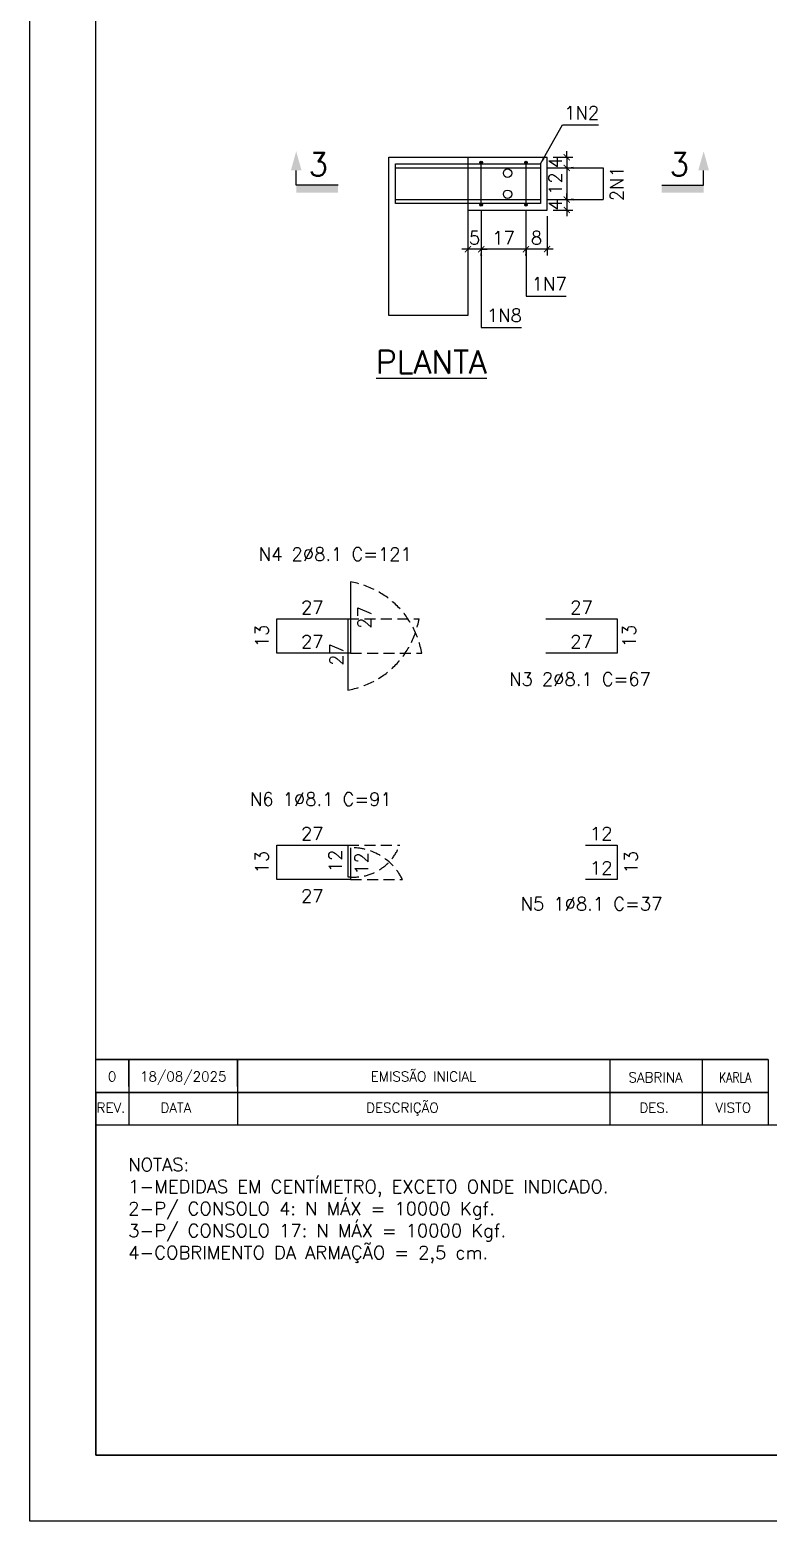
# Model space of a CAD drawing. Header units: centimetres. Extents: x 1658 to 19651, y 8294 to 11444.
# Drawn here: x 9541 to 10381, y 8294 to 9989 of the extents above; entities that cross this region are included whole.
import ezdxf
from ezdxf.enums import TextEntityAlignment as Align

# ---------------------------------------------------------------- set-up
doc = ezdxf.new("R2010")
doc.units = ezdxf.units.CM
doc.header["$LTSCALE"] = 50
doc.header["$MEASUREMENT"] = 0
doc.header["$PDMODE"] = 67
doc.linetypes.add('HIDDEN', pattern=[0.375, 0.25, -0.125])
for name, color, linetype in [('FORMATO-PRECON', 2, 'Continuous'), ('HACHURAS-PRECON', 1, 'Continuous'), ('IND- CORTE-PRECON', 4, 'Continuous'), ('LINHA-01-PRECON', 1, 'Continuous'), ('LINHA-02-PRECON', 2, 'Continuous'), ('LINHA-04-PRECON', 4, 'Continuous'), ('TEXTO-35-PRECON', 5, 'Continuous'), ('X1', 2, 'Continuous')]:
    doc.layers.add(name, color=color, linetype=linetype)
doc.styles.add('PRECON-ROMANS', font='romans.shx')
doc.styles.add('ROMANS', font='ROMANS.SHX', dxfattribs={"oblique": 15, "height": 3})
doc.styles.get("Standard").update_dxf_attribs({"font": 'romans.shx'})
doc.dimstyles.new('ESC50-50', dxfattribs={"dimscale": 50, "dimtxt": 0.2, "dimasz": 0.15, "dimexe": 0.15, "dimexo": 0.15, "dimgap": 0.08, "dimtad": 1, "dimdec": 1, "dimzin": 12, "dimdsep": 46, "dimtxsty": 'Standard', "dimblk": 'ARCHTICK', "dimcen": 0.09, "dimdle": 0.15, "dimclrd": 256, "dimclre": 256, "dimclrt": 2, "dimazin": 3, "dimtfac": 1, "dimtdec": 1, "dimtmove": 1, "dimatfit": 2, "dimfxl": 0.15, "dimtolj": 1, "dimtzin": 0, "dimarcsym": 0})
doc.dimstyles.new('ESC75-25', dxfattribs={"dimscale": 0, "dimtxt": 15, "dimasz": 7, "dimexe": 7, "dimexo": 7, "dimgap": 5.5, "dimtad": 1, "dimdec": 1, "dimlfac": 0.333333, "dimdsep": 46, "dimtxsty": 'Standard', "dimblk": 'ARCHTICK', "dimcen": 0.1, "dimdle": 7, "dimclrd": 256, "dimclre": 256, "dimclrt": 2, "dimadec": 0, "dimazin": 0, "dimtfac": 1, "dimtdec": 1, "dimtix": 1, "dimtmove": 2, "dimatfit": 3, "dimfxl": 1, "dimarcsym": 0})

# ---------------------------------------------------------------- blocks, each defined once
blk = doc.blocks.new('A$C2E607E54')
at = {"layer": 'FORMATO-PRECON'}
blk.add_lwpolyline([(0, 4200), (2970, 4200), (2970, 0), (0, 0)], close=True, dxfattribs=at)
at = {"layer": 'FORMATO-PRECON', "color": 6}
blk.add_lwpolyline([(100, 3950), (2870, 3950), (2870, 100), (100, 100)], close=True, dxfattribs=at)
blk = doc.blocks.new('A$C6E105C5C')
at = {"layer": 'FORMATO-PRECON', "color": 6}
for q in [(1020, 50), (0, 0)]:
    blk.add_line((0, 50), q, dxfattribs=at)
at = {"layer": 'FORMATO-PRECON', "color": 3}
blk.add_lwpolyline([(0, 50), (1020, 50), (1020, 0), (0, 0)], close=True, dxfattribs=at)
at = {"layer": 'FORMATO-PRECON', "color": 1}
for points in [[(50, 50), (50, 0)], [(215, 50), (215, 0)], [(780, 50), (780, 0)], [(920, 50), (920, 0)]]:
    blk.add_lwpolyline(points, dxfattribs=at)
at = {"layer": 'FORMATO-PRECON', "style": 'ROMANS'}
for s, p in [('REV.', (1.3, 19.2)), ('DATA', (98.1, 19.2)), ('DESCRIÇÃO', (410.2, 19.2)), ('DES.', (824.6, 19.2)), ('VISTO', (940, 19.2))]:
    blk.add_text(s, height=15, dxfattribs=at).set_placement(p)
blk = doc.blocks.new('REV-A3-V')
at = {"layer": 'FORMATO-PRECON', "color": 1}
for p, q in [((780, 50), (780, 9.1)), ((920, 50), (920, 9.1))]:
    blk.add_line(p, q, dxfattribs=at)
for points in [[(1020, 50), (0, 50)], [(50, 9.1), (50, 50)], [(50, 50), (50, 0)], [(215, 9.1), (215, 50)], [(215, 50), (215, 0)], [(780, 50), (780, 0)], [(920, 50), (920, 0)]]:
    blk.add_lwpolyline(points, dxfattribs=at)
blk.add_lwpolyline([(1020, 0), (0, 0), (0, 50), (1020, 50)], close=True, dxfattribs=at)
at = {"layer": 'FORMATO-PRECON', "color": 2, "style": 'PRECON-ROMANS', "flags": 12}
for p in [(24.8, 24), (132.8, 24), (497.2, 24)]:
    blk.add_attdef('X', text='', height=15, dxfattribs=at).set_placement(p, align=Align.MIDDLE_CENTER)
at = {"layer": 'FORMATO-PRECON', "style": 'PRECON-ROMANS', "flags": 12}
for p in [(849.1, 22.6), (970, 22.6)]:
    blk.add_attdef('X', text='', height=15, dxfattribs=at).set_placement(p, align=Align.MIDDLE_CENTER)
blk = doc.blocks.new('_ArchTick')
at = {"color": 0, "linetype": 'ByBlock', "const_width": 0.15}
blk.add_lwpolyline([(-0.5, -0.5), (0.5, 0.5)], dxfattribs=at)
blk = doc.blocks.new('*D383')
at = {"layer": 'Defpoints', "color": 0, "transparency": 16777216}
for p in [(10129.3, 9844.4), (10121.8, 9832.4), (10151.7, 9832.4)]:
    blk.add_point(p, dxfattribs=at)
at = {"layer": 'LINHA-01-PRECON', "lineweight": -2, "transparency": 16777216}
for p, q in [((10151.7, 9844.4), (10151.7, 9851.4)), ((10136.3, 9844.4), (10158.7, 9844.4)), ((10151.7, 9844.4), (10151.7, 9832.4)), ((10128.8, 9832.4), (10158.7, 9832.4)), ((10151.7, 9832.4), (10151.7, 9825.4))]:
    blk.add_line(p, q, dxfattribs=at)
at = {"layer": 'LINHA-01-PRECON', "lineweight": -2, "transparency": 16777216, "xscale": 7, "yscale": 7, "zscale": 7}
for p, rotation in [((10151.7, 9844.4), 270), ((10151.7, 9832.4), 90)]:
    blk.add_blockref('_ArchTick', p, dxfattribs=dict(at, rotation=rotation))
at = {"layer": 'LINHA-01-PRECON', "color": 2, "transparency": 16777216, "insert": (10138.7, 9838.4), "char_height": 15, "attachment_point": 5, "rotation": 90}
blk.add_mtext('4', dxfattribs=at)
blk = doc.blocks.new('*D384')
at = {"layer": 'Defpoints', "color": 0, "transparency": 16777216}
for p in [(10121.8, 9832.4), (10121.8, 9796.4), (10151.7, 9796.4)]:
    blk.add_point(p, dxfattribs=at)
at = {"layer": 'LINHA-01-PRECON', "lineweight": -2, "transparency": 16777216}
for p, q in [((10151.7, 9839.4), (10151.7, 9789.4)), ((10128.8, 9832.4), (10158.7, 9832.4)), ((10128.8, 9796.4), (10158.7, 9796.4))]:
    blk.add_line(p, q, dxfattribs=at)
at = {"layer": 'LINHA-01-PRECON', "lineweight": -2, "transparency": 16777216, "xscale": 7, "yscale": 7, "zscale": 7}
for p, rotation in [((10151.7, 9832.4), 90), ((10151.7, 9796.4), 270)]:
    blk.add_blockref('_ArchTick', p, dxfattribs=dict(at, rotation=rotation))
at = {"layer": 'LINHA-01-PRECON', "color": 2, "transparency": 16777216, "insert": (10138.7, 9814.4), "char_height": 15, "attachment_point": 5, "rotation": 90}
blk.add_mtext('12', dxfattribs=at)
blk = doc.blocks.new('*D385')
at = {"layer": 'Defpoints', "color": 0, "transparency": 16777216}
for p in [(10121.8, 9796.4), (10129.3, 9784.4), (10151.7, 9784.4)]:
    blk.add_point(p, dxfattribs=at)
at = {"layer": 'LINHA-01-PRECON', "lineweight": -2, "transparency": 16777216}
for p, q in [((10151.7, 9796.4), (10151.7, 9803.4)), ((10128.8, 9796.4), (10158.7, 9796.4)), ((10136.3, 9784.4), (10158.7, 9784.4)), ((10151.7, 9796.4), (10151.7, 9784.4)), ((10151.7, 9784.4), (10151.7, 9777.4))]:
    blk.add_line(p, q, dxfattribs=at)
at = {"layer": 'LINHA-01-PRECON', "lineweight": -2, "transparency": 16777216, "xscale": 7, "yscale": 7, "zscale": 7}
for p, rotation in [((10151.7, 9796.4), 270), ((10151.7, 9784.4), 90)]:
    blk.add_blockref('_ArchTick', p, dxfattribs=dict(at, rotation=rotation))
at = {"layer": 'LINHA-01-PRECON', "color": 2, "transparency": 16777216, "insert": (10138.7, 9790.4), "char_height": 15, "attachment_point": 5, "rotation": 90}
blk.add_mtext('4', dxfattribs=at)
blk = doc.blocks.new('*D388')
at = {"layer": 'Defpoints', "color": 0, "transparency": 16777216}
for p in [(10105.3, 9790.4), (10129.3, 9784.4), (10105.3, 9739.9)]:
    blk.add_point(p, dxfattribs=at)
at = {"layer": 'LINHA-01-PRECON', "lineweight": -2, "transparency": 16777216}
for p, q in [((10105.3, 9783.4), (10105.3, 9732.9)), ((10129.3, 9777.4), (10129.3, 9732.9)), ((10136.3, 9739.9), (10098.3, 9739.9))]:
    blk.add_line(p, q, dxfattribs=at)
at = {"layer": 'LINHA-01-PRECON', "lineweight": -2, "transparency": 16777216, "xscale": 7, "yscale": 7, "zscale": 7, "rotation": 180}
blk.add_blockref('_ArchTick', (10105.3, 9739.9), dxfattribs=at)
at = {"layer": 'LINHA-01-PRECON', "lineweight": -2, "transparency": 16777216, "xscale": 7, "yscale": 7, "zscale": 7}
blk.add_blockref('_ArchTick', (10129.3, 9739.9), dxfattribs=at)
at = {"layer": 'LINHA-01-PRECON', "color": 2, "transparency": 16777216, "insert": (10117.3, 9752.9), "char_height": 15, "attachment_point": 5}
blk.add_mtext('8', dxfattribs=at)
blk = doc.blocks.new('*D389')
at = {"layer": 'Defpoints', "color": 0, "transparency": 16777216}
for p in [(10054.3, 9790.4), (10105.3, 9790.4), (10054.3, 9739.9)]:
    blk.add_point(p, dxfattribs=at)
at = {"layer": 'LINHA-01-PRECON', "lineweight": -2, "transparency": 16777216}
for p, q in [((10054.3, 9783.4), (10054.3, 9732.9)), ((10105.3, 9783.4), (10105.3, 9732.9)), ((10112.3, 9739.9), (10047.3, 9739.9))]:
    blk.add_line(p, q, dxfattribs=at)
at = {"layer": 'LINHA-01-PRECON', "lineweight": -2, "transparency": 16777216, "xscale": 7, "yscale": 7, "zscale": 7, "rotation": 180}
blk.add_blockref('_ArchTick', (10054.3, 9739.9), dxfattribs=at)
at = {"layer": 'LINHA-01-PRECON', "lineweight": -2, "transparency": 16777216, "xscale": 7, "yscale": 7, "zscale": 7}
blk.add_blockref('_ArchTick', (10105.3, 9739.9), dxfattribs=at)
at = {"layer": 'LINHA-01-PRECON', "color": 2, "transparency": 16777216, "insert": (10079.8, 9752.9), "char_height": 15, "attachment_point": 5}
blk.add_mtext('17', dxfattribs=at)
blk = doc.blocks.new('*D390')
at = {"layer": 'Defpoints', "color": 0, "transparency": 16777216}
for p in [(10054.3, 9790.4), (10039.3, 9739.9), (10039.3, 9739.9)]:
    blk.add_point(p, dxfattribs=at)
at = {"layer": 'LINHA-01-PRECON', "lineweight": -2, "transparency": 16777216}
for p, q in [((10054.3, 9783.4), (10054.3, 9732.9)), ((10039.3, 9739.9), (10032.3, 9739.9)), ((10054.3, 9739.9), (10039.3, 9739.9)), ((10054.3, 9739.9), (10061.3, 9739.9))]:
    blk.add_line(p, q, dxfattribs=at)
at = {"layer": 'LINHA-01-PRECON', "lineweight": -2, "transparency": 16777216, "xscale": 7, "yscale": 7, "zscale": 7}
blk.add_blockref('_ArchTick', (10039.3, 9739.9), dxfattribs=at)
at = {"layer": 'LINHA-01-PRECON', "lineweight": -2, "transparency": 16777216, "xscale": 7, "yscale": 7, "zscale": 7, "rotation": 180}
blk.add_blockref('_ArchTick', (10054.3, 9739.9), dxfattribs=at)
at = {"layer": 'LINHA-01-PRECON', "color": 2, "transparency": 16777216, "insert": (10046.8, 9752.9), "char_height": 15, "attachment_point": 5}
blk.add_mtext('5', dxfattribs=at)
blk = doc.blocks.new('IND-CORTE-')
at = {"layer": 'IND- CORTE-PRECON', "color": 1}
for p, q in [((-11.2, 63.5), (-33.6, 63.5)), ((-11.2, 0), (-11.2, 63.5))]:
    blk.add_line(p, q, dxfattribs=at)
for points in [[(-33.6, 71.5), (-62.5, 63.5), (-33.6, 55.4)], [(0, 0), (-11.2, 0), (0, 63.5), (-11.2, 63.5)]]:
    blk.add_solid(points, dxfattribs=at)
at = {"layer": 'IND- CORTE-PRECON', "linetype": 'Continuous', "style": 'ROMANS', "flags": 8}
blk.add_attdef('B', (-57.7, 9.1), '', height=35, dxfattribs=at)
blk = doc.blocks.new('*D355')
at = {"layer": 'Defpoints', "color": 0, "linetype": 'Continuous', "transparency": 16777216}
for p in [(10127.9, 9319.7), (10127.9, 9319.7), (10208.9, 9319.7)]:
    blk.add_point(p, dxfattribs=at)
at = {"layer": 'LINHA-01-PRECON', "color": 2, "linetype": 'Continuous', "transparency": 16777216, "insert": (10168.4, 9332.7), "char_height": 15, "attachment_point": 5}
blk.add_mtext('27', dxfattribs=at)
blk = doc.blocks.new('*D356')
at = {"layer": 'Defpoints', "color": 0, "linetype": 'Continuous', "transparency": 16777216}
for p in [(10208.9, 9319.7), (10208.9, 9280.7), (10208.9, 9280.7)]:
    blk.add_point(p, dxfattribs=at)
at = {"layer": 'LINHA-01-PRECON', "color": 2, "linetype": 'Continuous', "transparency": 16777216, "insert": (10222.8, 9300.2), "char_height": 15, "attachment_point": 5, "rotation": 90}
blk.add_mtext('13', dxfattribs=at)
blk = doc.blocks.new('*D357')
at = {"layer": 'Defpoints', "color": 0, "linetype": 'Continuous', "transparency": 16777216}
for p in [(10127.9, 9280.7), (10127.9, 9280.7), (10208.9, 9280.7)]:
    blk.add_point(p, dxfattribs=at)
at = {"layer": 'LINHA-01-PRECON', "color": 2, "linetype": 'Continuous', "transparency": 16777216, "insert": (10168.4, 9293.7), "char_height": 15, "attachment_point": 5}
blk.add_mtext('27', dxfattribs=at)
blk = doc.blocks.new('*D358')
at = {"layer": 'Defpoints', "color": 0, "linetype": 'Continuous', "transparency": 16777216}
for p in [(9821.7, 9319.7), (9821.7, 9319.7), (9902.7, 9319.7)]:
    blk.add_point(p, dxfattribs=at)
at = {"layer": 'LINHA-01-PRECON', "color": 2, "linetype": 'Continuous', "transparency": 16777216, "insert": (9862.2, 9332.7), "char_height": 15, "attachment_point": 5}
blk.add_mtext('27', dxfattribs=at)
blk = doc.blocks.new('*D359')
at = {"layer": 'Defpoints', "color": 0, "linetype": 'Continuous', "transparency": 16777216}
for p in [(9821.7, 9319.7), (9821.7, 9280.7), (9821.7, 9280.7)]:
    blk.add_point(p, dxfattribs=at)
at = {"layer": 'LINHA-01-PRECON', "color": 2, "linetype": 'Continuous', "transparency": 16777216, "insert": (9804.8, 9300.2), "char_height": 15, "attachment_point": 5, "rotation": 90}
blk.add_mtext('13', dxfattribs=at)
blk = doc.blocks.new('*D360')
at = {"layer": 'Defpoints', "color": 0, "linetype": 'Continuous', "transparency": 16777216}
for p in [(9821.7, 9280.7), (9902.7, 9280.7), (9902.7, 9280.7)]:
    blk.add_point(p, dxfattribs=at)
at = {"layer": 'LINHA-01-PRECON', "color": 2, "linetype": 'Continuous', "transparency": 16777216, "insert": (9862.2, 9293.7), "char_height": 15, "attachment_point": 5}
blk.add_mtext('27', dxfattribs=at)
blk = doc.blocks.new('*D361')
at = {"layer": 'Defpoints', "color": 0, "linetype": 'Continuous', "transparency": 16777216}
for p in [(9905.7, 9361.7), (9905.7, 9280.7), (9905.7, 9280.7)]:
    blk.add_point(p, dxfattribs=at)
at = {"layer": 'LINHA-01-PRECON', "color": 2, "linetype": 'Continuous', "transparency": 16777216, "insert": (9921.7, 9321.2), "char_height": 15, "attachment_point": 5, "rotation": 90}
blk.add_mtext('27', dxfattribs=at)
blk = doc.blocks.new('*D362')
at = {"layer": 'Defpoints', "color": 0, "linetype": 'Continuous', "transparency": 16777216}
for p in [(9902.7, 9319.7), (9902.7, 9238.7), (9902.7, 9238.7)]:
    blk.add_point(p, dxfattribs=at)
at = {"layer": 'LINHA-01-PRECON', "color": 2, "linetype": 'Continuous', "transparency": 16777216, "insert": (9889.7, 9279.2), "char_height": 15, "attachment_point": 5, "rotation": 90}
blk.add_mtext('27', dxfattribs=at)
blk = doc.blocks.new('*D363')
at = {"layer": 'Defpoints', "color": 0, "linetype": 'Continuous', "transparency": 16777216}
for p in [(10172.9, 9062.5), (10172.9, 9062.5), (10208.9, 9062.5)]:
    blk.add_point(p, dxfattribs=at)
at = {"layer": 'LINHA-01-PRECON', "color": 2, "linetype": 'Continuous', "transparency": 16777216, "insert": (10190.9, 9075.5), "char_height": 15, "attachment_point": 5}
blk.add_mtext('12', dxfattribs=at)
blk = doc.blocks.new('*D364')
at = {"layer": 'Defpoints', "color": 0, "linetype": 'Continuous', "transparency": 16777216}
for p in [(10208.9, 9062.5), (10208.9, 9023.5), (10208.9, 9023.5)]:
    blk.add_point(p, dxfattribs=at)
at = {"layer": 'LINHA-01-PRECON', "color": 2, "linetype": 'Continuous', "transparency": 16777216, "insert": (10224.8, 9043), "char_height": 15, "attachment_point": 5, "rotation": 90}
blk.add_mtext('13', dxfattribs=at)
blk = doc.blocks.new('*D365')
at = {"layer": 'Defpoints', "color": 0, "linetype": 'Continuous', "transparency": 16777216}
for p in [(10172.9, 9023.5), (10172.9, 9023.5), (10208.9, 9023.5)]:
    blk.add_point(p, dxfattribs=at)
at = {"layer": 'LINHA-01-PRECON', "color": 2, "linetype": 'Continuous', "transparency": 16777216, "insert": (10190.9, 9036.5), "char_height": 15, "attachment_point": 5}
blk.add_mtext('12', dxfattribs=at)
blk = doc.blocks.new('*D366')
at = {"layer": 'Defpoints', "color": 0, "linetype": 'Continuous', "transparency": 16777216}
for p in [(9821.7, 9062.5), (9821.7, 9062.5), (9902.7, 9062.5)]:
    blk.add_point(p, dxfattribs=at)
at = {"layer": 'LINHA-01-PRECON', "color": 2, "linetype": 'Continuous', "transparency": 16777216, "insert": (9862.2, 9075.5), "char_height": 15, "attachment_point": 5}
blk.add_mtext('27', dxfattribs=at)
blk = doc.blocks.new('*D367')
at = {"layer": 'Defpoints', "color": 0, "linetype": 'Continuous', "transparency": 16777216}
for p in [(9821.7, 9062.5), (9821.7, 9023.5), (9821.7, 9023.5)]:
    blk.add_point(p, dxfattribs=at)
at = {"layer": 'LINHA-01-PRECON', "color": 2, "linetype": 'Continuous', "transparency": 16777216, "insert": (9804.8, 9043), "char_height": 15, "attachment_point": 5, "rotation": 90}
blk.add_mtext('13', dxfattribs=at)
blk = doc.blocks.new('*D368')
at = {"layer": 'Defpoints', "color": 0, "linetype": 'Continuous', "transparency": 16777216}
for p in [(9821.7, 9023.5), (9902.7, 9023.5), (9902.7, 9023.5)]:
    blk.add_point(p, dxfattribs=at)
at = {"layer": 'LINHA-01-PRECON', "color": 2, "linetype": 'Continuous', "transparency": 16777216, "insert": (9862.2, 9004.7), "char_height": 15, "attachment_point": 5}
blk.add_mtext('27', dxfattribs=at)
blk = doc.blocks.new('*D369')
at = {"layer": 'Defpoints', "color": 0, "linetype": 'Continuous', "transparency": 16777216}
for p in [(9905.7, 9059.5), (9905.7, 9023.5), (9905.7, 9023.5)]:
    blk.add_point(p, dxfattribs=at)
at = {"layer": 'LINHA-01-PRECON', "color": 2, "linetype": 'Continuous', "transparency": 16777216, "insert": (9918.3, 9041.5), "char_height": 15, "attachment_point": 5, "rotation": 90}
blk.add_mtext('12', dxfattribs=at)
blk = doc.blocks.new('*D370')
at = {"layer": 'Defpoints', "color": 0, "linetype": 'Continuous', "transparency": 16777216}
for p in [(9902.7, 9062.5), (9902.7, 9026.5), (9902.7, 9026.5)]:
    blk.add_point(p, dxfattribs=at)
at = {"layer": 'LINHA-01-PRECON', "color": 2, "linetype": 'Continuous', "transparency": 16777216, "insert": (9888.4, 9044.5), "char_height": 15, "attachment_point": 5, "rotation": 90}
blk.add_mtext('12', dxfattribs=at)

msp = doc.modelspace()

# ---------------------------------------------------------------- hatches: boundary and pattern name
at = {"layer": 'LINHA-01-PRECON', "linetype": 'Continuous'}
h = msp.add_hatch(color=256, dxfattribs=at)
h.dxf.hatch_style = 1
edge = h.paths.add_edge_path()
edge.add_arc((10054.35, 9838.41), 1.5, 0, 360)
h = msp.add_hatch(color=256, dxfattribs=at)
h.dxf.hatch_style = 1
edge = h.paths.add_edge_path()
edge.add_arc((10105.35, 9838.41), 1.5, 0, 360)
h = msp.add_hatch(color=256, dxfattribs=at)
h.dxf.hatch_style = 1
edge = h.paths.add_edge_path()
edge.add_arc((10054.35, 9790.41), 1.5, 0, 360)
h = msp.add_hatch(color=256, dxfattribs=at)
h.dxf.hatch_style = 1
edge = h.paths.add_edge_path()
edge.add_arc((10105.35, 9790.41), 1.5, 0, 360)

# ---------------------------------------------------------------- linework, layer by layer
at = {"layer": 'FORMATO-PRECON', "color": 6}
msp.add_lwpolyline([(11693.36, 8743.94), (9615.86, 8743.94), (9615.86, 8368.94), (11693.36, 8368.94)], close=True, dxfattribs=at)
at = {"layer": 'LINHA-01-PRECON', "linetype": 'HIDDEN'}
for p, q in [((9902.72, 9319.73), (9983.72, 9319.73)), ((9905.72, 9280.73), (9986.72, 9280.73)), ((9902.72, 9062.52), (9961.71, 9062.52)), ((9905.72, 9023.52), (9964.71, 9023.52))]:
    msp.add_line(p, q, dxfattribs=at)
at = {"layer": 'LINHA-01-PRECON', "linetype": 'Continuous'}
for centre in [(10054.35, 9838.41), (10105.35, 9838.41), (10054.35, 9790.41), (10105.35, 9790.41)]:
    msp.add_circle(centre, 1.5, dxfattribs=at)
at = {"layer": 'LINHA-01-PRECON', "linetype": 'HIDDEN'}
for centre, radius, start, end in [((9888.62, 9263.63), 99.59, 9.89105, 80.10895), ((9885.62, 9336.84), 99.59, 279.89105, 350.10895), ((9909.26, 9082.15), 56.01, 263.30239, 339.48681), ((9907.01, 8995.3), 64.23, 26.06188, 91.14892)]:
    msp.add_arc(centre, radius, start, end, dxfattribs=at)
at = {"layer": 'LINHA-02-PRECON'}
for p, q in [((9949.35, 9664.41), (9949.35, 9844.41)), ((9949.35, 9844.41), (10039.35, 9844.41)), ((10039.35, 9844.41), (10129.35, 9844.41)), ((10039.35, 9844.41), (10039.35, 9664.41)), ((10129.35, 9784.41), (10129.35, 9844.41)), ((10039.35, 9784.41), (10129.35, 9784.41)), ((9949.35, 9664.41), (9949.35, 9664.41)), ((10039.35, 9664.41), (9949.35, 9664.41))]:
    msp.add_line(p, q, dxfattribs=at)
for centre in [(10084.35, 9826.41), (10084.35, 9802.41)]:
    msp.add_circle(centre, 4.8, dxfattribs=at)
at = {"layer": 'LINHA-04-PRECON'}
for p, q in [((10054.35, 9791.91), (10054.35, 9836.91)), ((10105.35, 9791.91), (10105.35, 9836.91)), ((9956.85, 9832.41), (10121.85, 9832.41)), ((9956.85, 9796.41), (10121.85, 9796.41))]:
    msp.add_line(p, q, dxfattribs=at)
msp.add_lwpolyline([(9956.85, 9836.91), (10121.85, 9836.91), (10121.85, 9791.91), (9956.85, 9791.91)], close=True, dxfattribs=at)
for points in [[(9905.72, 9361.73), (9905.72, 9280.73), (9821.72, 9280.73), (9821.72, 9319.73), (9902.72, 9319.73), (9902.72, 9238.73)], [(10127.94, 9319.73), (10208.94, 9319.73), (10208.94, 9280.73), (10127.94, 9280.73)], [(9905.72, 9059.52), (9905.72, 9023.52), (9821.72, 9023.52), (9821.72, 9062.52), (9902.72, 9062.52), (9902.72, 9026.52)], [(10172.94, 9062.52), (10208.94, 9062.52), (10208.94, 9023.52), (10172.94, 9023.52)]]:
    msp.add_lwpolyline(points, dxfattribs=at)

# ---------------------------------------------------------------- block references
at = {"color": 1}
ref = msp.add_blockref('REV-A3-V', (9615.86, 8781.44), dxfattribs=dict(at, xscale=0.749999976233481, yscale=0.749999976233481, zscale=0.749999976233481, rotation=359.9999999942736))
ref.add_attrib('X', '0', dxfattribs={"layer": 'FORMATO-PRECON', "color": 2, "height": 11.25, "rotation": 360, "style": 'PRECON-ROMANS', "flags": 12}).set_placement((9634.42, 8799.46), align=Align.MIDDLE_CENTER)
ref.add_attrib('X', '18/08/2025', dxfattribs={"layer": 'FORMATO-PRECON', "color": 2, "height": 11.25, "rotation": 360, "style": 'PRECON-ROMANS', "flags": 12}).set_placement((9715.44, 8799.46), align=Align.MIDDLE_CENTER)
ref.add_attrib('X', 'EMISSÃO INICIAL', dxfattribs={"layer": 'FORMATO-PRECON', "color": 2, "height": 11.25, "rotation": 360, "style": 'PRECON-ROMANS', "flags": 12}).set_placement((9988.77, 8799.46), align=Align.MIDDLE_CENTER)
ref.add_attrib('X', 'SABRINA', dxfattribs={"layer": 'FORMATO-PRECON', "height": 11.25, "rotation": 360, "style": 'PRECON-ROMANS', "flags": 12}).set_placement((10252.7, 8798.36), align=Align.MIDDLE_CENTER)
ref.add_attrib('X', 'KARLA', dxfattribs={"layer": 'FORMATO-PRECON', "height": 11.25, "rotation": 360, "style": 'PRECON-ROMANS', "width": 0.8, "flags": 12}).set_placement((10343.38, 8798.36), align=Align.MIDDLE_CENTER)
at = {"color": 1, "xscale": 0.749999976233481, "yscale": 0.749999976233481, "zscale": 0.749999976233481, "rotation": 359.9999999942736}
msp.add_blockref('A$C6E105C5C', (9615.86, 8743.94), dxfattribs=at)
at = {"layer": 'HACHURAS-PRECON', "xscale": 0.7499999999999996, "yscale": 0.7499999999999996, "zscale": 0.7499999999999996}
msp.add_blockref('A$C2E607E54', (9540.86, 8293.94), dxfattribs=at)
at = {"layer": 'TEXTO-35-PRECON', "linetype": 'ByBlock'}
ref = msp.add_blockref('IND-CORTE-', (9891.53, 9804.33), dxfattribs=dict(at, xscale=-0.75, yscale=0.75, zscale=0.75, rotation=90))
ref.add_attrib('B', '3', (9857.87, 9823.24), dxfattribs={"layer": 'IND- CORTE-PRECON', "color": 5, "linetype": 'Continuous', "height": 26.25, "style": 'ROMANS', "flags": 8})
ref = msp.add_blockref('IND-CORTE-', (10259.81, 9804.33), dxfattribs=dict(at, xscale=0.75, yscale=0.75, zscale=0.75, rotation=270))
ref.add_attrib('B', '3', (10268.47, 9823.24), dxfattribs={"layer": 'IND- CORTE-PRECON', "color": 5, "linetype": 'Continuous', "height": 26.25, "style": 'ROMANS', "flags": 8})

# ---------------------------------------------------------------- texts
at = {"layer": 'LINHA-01-PRECON', "color": 2, "linetype": 'Continuous', "char_height": 15, "attachment_point": 5}
for s, insert in [('1N2', (10168.66, 9894.89)), ('1N7', (10131.73, 9700.56)), ('1N8', (10080.73, 9664.75))]:
    msp.add_mtext(s, dxfattribs=dict(at, insert=insert))
at = {"layer": 'LINHA-01-PRECON', "color": 2, "linetype": 'Continuous', "insert": (10208.73, 9814.41), "char_height": 15, "attachment_point": 5, "rotation": 90}
msp.add_mtext('2N1', dxfattribs=at)
at = {"layer": 'LINHA-01-PRECON', "color": 4, "insert": (9997.74, 9611.74), "char_height": 26.25, "attachment_point": 5}
msp.add_mtext('{\\LPLANTA}', dxfattribs=at)
at = {"layer": 'LINHA-01-PRECON', "color": 2, "insert": (9652.78, 8706.77), "char_height": 15, "attachment_point": 1}
msp.add_mtext('\\A1;{\\C3;NOTAS:\\P}1-MEDIDAS EM CENTÍMETRO, EXCETO ONDE INDICADO.{\\H2.02381x; }\\P2-P/ CONSOLO 4: N MÁX = 10000 Kgf.{\\H1.84921x; }\\P3-P/ CONSOLO 17: N MÁX = 10000 Kgf.{\\H1.90741x; }\\P4-COBRIMENTO DA ARMAÇÃO = 2,5 cm.{\\H1.88801x; }', dxfattribs=at)
at = {"layer": 'X1', "style": 'PRECON-ROMANS'}
for s, p in [('N4 2%%C8.1 C=121', (9801.29, 9385.76)), ('N3 2%%C8.1 C=67', (10086.1, 9243.7)), ('N6 1%%C8.1 C=91', (9791.22, 9107.17)), ('N5 1%%C8.1 C=37', (10099.17, 8988.27))]:
    msp.add_text(s, height=15, dxfattribs=at).set_placement(p)

# ---------------------------------------------------------------- dimensions: what is measured, and where the dimension line sits
at = {"layer": 'LINHA-01-PRECON'}
for base, p1, p2, angle, picture, middle in [((10151.73, 9832.41), (10129.35, 9844.41), (10121.85, 9832.41), 90, '*D383', (10138.73, 9838.41)), ((10151.73, 9796.41), (10121.85, 9832.41), (10121.85, 9796.41), 90, '*D384', (10138.73, 9814.41)), ((10151.73, 9784.41), (10121.85, 9796.41), (10129.35, 9784.41), 90, '*D385', (10138.73, 9790.41)), ((10039.35, 9739.89), (10054.35, 9790.41), (10039.35, 9739.89), 180, '*D390', (10046.85, 9752.89)), ((10054.35, 9739.89), (10105.35, 9790.41), (10054.35, 9790.41), 180, '*D389', (10079.85, 9752.89)), ((10105.35, 9739.89), (10129.35, 9784.41), (10105.35, 9790.41), 180, '*D388', (10117.35, 9752.89))]:
    dim = msp.add_linear_dim(base=base, p1=p1, p2=p2, angle=angle, dimstyle='ESC75-25', override={"dimscale": 1}, dxfattribs=at)
    dim.commit()
    dim.dimension.update_dxf_attribs({"geometry": picture, "text_midpoint": middle})
at = {"layer": 'LINHA-01-PRECON', "linetype": 'Continuous'}
for base, p1, p2, angle, picture, middle in [((9905.72, 9280.73), (9905.72, 9361.73), (9905.72, 9280.73), 90, '*D361', (9921.68, 9321.23)), ((9821.72, 9280.73), (9821.72, 9319.73), (9821.72, 9280.73), 90, '*D359', (9804.8, 9300.23)), ((10208.94, 9280.73), (10208.94, 9319.73), (10208.94, 9280.73), 90, '*D356', (10222.77, 9300.23)), ((9821.72, 9023.52), (9821.72, 9062.52), (9821.72, 9023.52), 90, '*D367', (9804.8, 9043.02)), ((9902.72, 9026.52), (9902.72, 9062.52), (9902.72, 9026.52), 90, '*D370', (9888.35, 9044.52)), ((9905.72, 9023.52), (9905.72, 9059.52), (9905.72, 9023.52), 90, '*D369', (9918.34, 9041.52)), ((10208.94, 9023.52), (10208.94, 9062.52), (10208.94, 9023.52), 90, '*D364', (10224.82, 9043.02)), ((9902.72, 9023.52), (9821.72, 9023.52), (9902.72, 9023.52), 180, '*D368', (9862.22, 9004.73))]:
    dim = msp.add_linear_dim(base=base, p1=p1, p2=p2, angle=angle, dimstyle='ESC75-25', override={"dimscale": 1, "dimse1": 1, "dimse2": 1, "dimsd1": 1, "dimsd2": 1}, dxfattribs=at)
    dim.commit()
    dim.dimension.update_dxf_attribs({"geometry": picture, "text_midpoint": middle, "dimtype": 160})
for base, p1, p2, angle, picture, middle in [((9821.72, 9319.73), (9902.72, 9319.73), (9821.72, 9319.73), 180, '*D358', (9862.22, 9332.73)), ((10127.94, 9319.73), (10208.94, 9319.73), (10127.94, 9319.73), 180, '*D355', (10168.44, 9332.73)), ((9902.72, 9238.73), (9902.72, 9319.73), (9902.72, 9238.73), 90, '*D362', (9889.72, 9279.23)), ((9902.72, 9280.73), (9821.72, 9280.73), (9902.72, 9280.73), 180, '*D360', (9862.22, 9293.73)), ((10127.94, 9280.73), (10208.94, 9280.73), (10127.94, 9280.73), 180, '*D357', (10168.44, 9293.73)), ((9821.72, 9062.52), (9902.72, 9062.52), (9821.72, 9062.52), 180, '*D366', (9862.22, 9075.52)), ((10172.94, 9062.52), (10208.94, 9062.52), (10172.94, 9062.52), 180, '*D363', (10190.94, 9075.52)), ((10172.94, 9023.52), (10208.94, 9023.52), (10172.94, 9023.52), 180, '*D365', (10190.94, 9036.52))]:
    dim = msp.add_linear_dim(base=base, p1=p1, p2=p2, angle=angle, dimstyle='ESC75-25', override={"dimscale": 1, "dimse1": 1, "dimse2": 1, "dimsd1": 1, "dimsd2": 1}, dxfattribs=at)
    dim.commit()
    dim.dimension.update_dxf_attribs({"geometry": picture, "text_midpoint": middle})

# ---------------------------------------------------------------- leaders
at = {"layer": 'LINHA-01-PRECON'}
for points in [[(10121.85, 9836.91), (10146.9, 9881.16), (10187.94, 9881.16)], [(10151.73, 9832.41), (10193.23, 9832.41), (10193.23, 9796.41)], [(10151.73, 9796.41), (10193.23, 9796.41)], [(10054.35, 9739.89), (10054.35, 9650.86), (10100.31, 9650.86)], [(10105.35, 9739.89), (10105.35, 9686.68), (10150.85, 9686.68)]]:
    msp.add_leader(points, dimstyle='ESC50-50', override={"dimgap": 0.08, "dimtad": 1}, dxfattribs=at)

doc.saveas('drawing.dxf')
